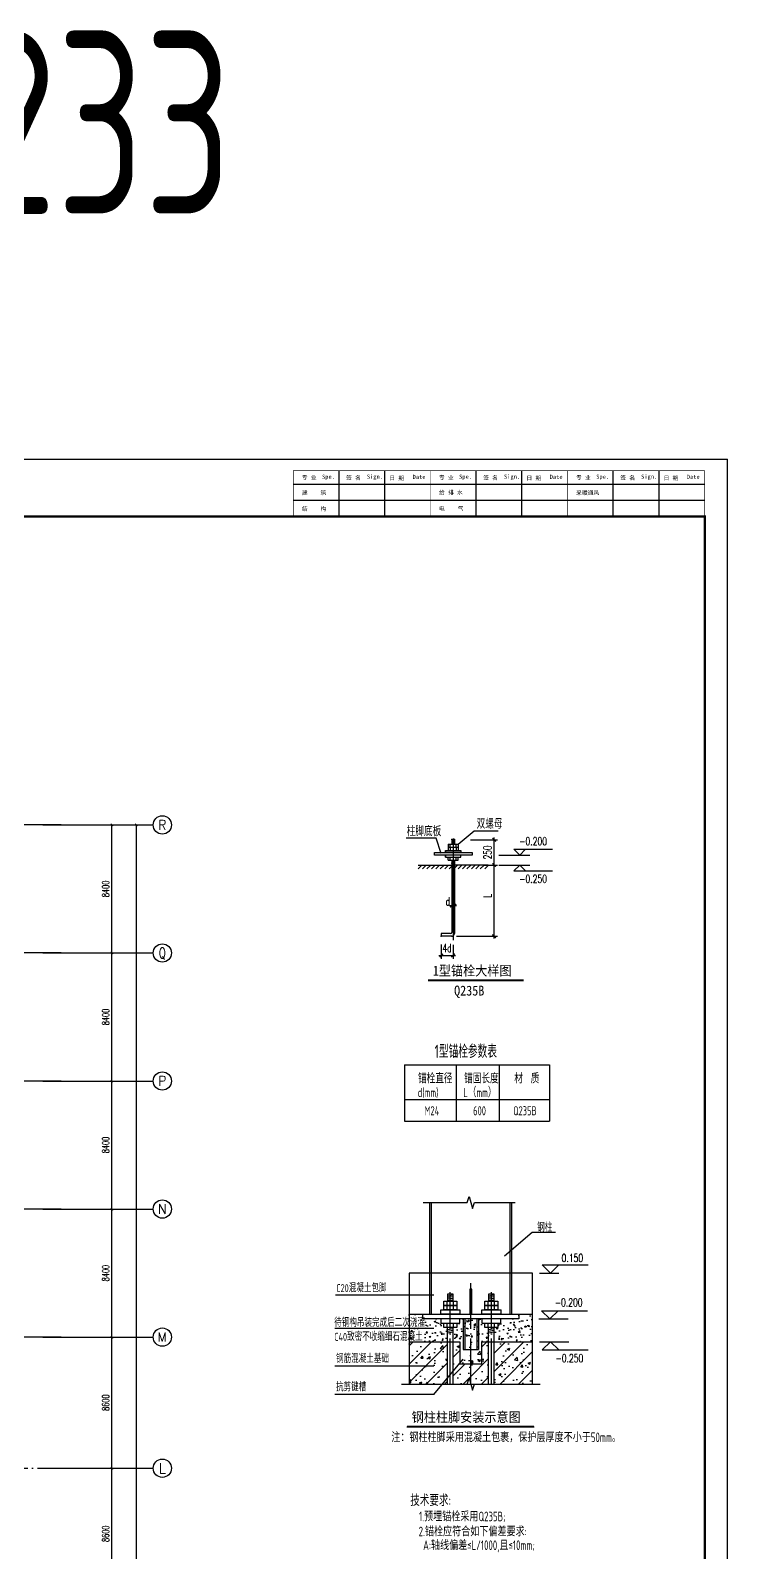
# Model space of a CAD drawing. Extents: x 899043 to 2598688, y -137197 to 211789.
# Drawn here: x 1316463 to 1362227, y 110619 to 210465 of the extents above; entities that cross this region are included whole.
import ezdxf
from ezdxf.enums import TextEntityAlignment as Align

# ---------------------------------------------------------------- set-up
doc = ezdxf.new("R2010")
doc.units = 0
doc.header["$LTSCALE"] = 1500
doc.header["$MEASUREMENT"] = 0
for name, pattern in [('ACAD_ISO02W100', [15, 12, -3]), ('ACAD_ISO04W100', [30.5, 24, -3, 0.5, -3]), ('DOTE', [2.42, 2, -0.2, 0.02, -0.2])]:
    doc.linetypes.add(name, pattern=pattern)
for name, color, linetype in [('00-tk', 151, 'Continuous'), ('AXIS', 3, 'Continuous'), ('AXIS_TEXT', 7, 'Continuous'), ('BOUT', 7, 'Continuous'), ('DIM', 3, 'Continuous'), ('DOTE', 1, 'Continuous'), ('SYMB', 7, 'Continuous'), ('TDB_中实线', 7, 'Continuous'), ('TDB_中心线', 1, 'ACAD_ISO04W100'), ('TDB_文字', 7, 'Continuous'), ('TDB_细实线', 3, 'Continuous'), ('TDB_虚线', 2, 'ACAD_ISO02W100'), ('图框', 4, 'Continuous'), ('文字', 7, 'Continuous'), ('轴线__轴线号和轴圈', 1, 'Continuous')]:
    doc.layers.add(name, color=color, linetype=linetype)
doc.layers.add('钢板标注', color=9, linetype='Continuous', lineweight=18)
doc.styles.add('-黑体', font='simhei.ttf', dxfattribs={"width": 0.8})
doc.styles.add('_TCH_AXIS', font='COMPLEX', dxfattribs={"bigfont": 'GBCBIG'})
doc.styles.add('_TCH_DIM_T3', font='SIMPLEX', dxfattribs={"width": 0.705882, "bigfont": 'GBCBIG'})
doc.styles.add('COMPLEX', font='COMPLEX')
doc.styles.add('DS6HT', font='simhei.ttf', dxfattribs={"width": 0.8})
doc.styles.add('ECADI', font='hzs.shx', dxfattribs={"width": 0.7, "bigfont": 'hztxt.shx'})
doc.styles.add('HZDX', font='simplex.shx', dxfattribs={"width": 0.7, "bigfont": 'hzdx.shx'})
doc.styles.add('TDB-HZDX', font='simplex.shx', dxfattribs={"width": 0.65, "bigfont": 'hzdx.shx'})
doc.styles.add('TDB_尺寸文字', font='simplex.shx', dxfattribs={"width": 0.7, "bigfont": 'hzdx.shx'})
doc.styles.add('TSSD_Dimension', font='Tssdeng.shx', dxfattribs={"width": 0.7, "bigfont": 'hztxt.shx'})
doc.styles.add('TSSD_Norm', font='Tssdeng.shx', dxfattribs={"bigfont": 'hztxt.shx'})
doc.dimstyles.new('_TCH_ARCH&&150', dxfattribs={"dimtxt": 446.25, "dimasz": 150, "dimexe": 375, "dimexo": 450, "dimgap": 189.375, "dimtad": 1, "dimdec": 0, "dimzin": 0, "dimdsep": 46, "dimtxsty": '_TCH_DIM_T3', "dimblk": 'ARCHTICK', "dimcen": 0.09, "dimclrt": 7, "dimazin": 2, "dimtfac": 1, "dimtdec": 0, "dimtix": 1, "dimtmove": 2, "dimatfit": 3, "dimfxl": 0, "dimtolj": 1, "dimtzin": 0, "dimarcsym": 0})

# ---------------------------------------------------------------- blocks, each defined once
blk = doc.blocks.new('会签')
at = {"layer": '00-tk'}
for p, q in [((-1400, 24000), (-1400, 6000)), ((-700, 24000), (-700, 6000)), ((0, 22000), (-2000, 22000)), ((0, 20000), (-2000, 20000)), ((0, 16000), (-2000, 16000)), ((0, 14000), (-2000, 14000)), ((0, 10000), (-2000, 10000)), ((0, 8000), (-2000, 8000))]:
    blk.add_line(p, q, dxfattribs=at)
at = {"layer": '00-tk', "const_width": 24.7}
for points in [[(0, 6000), (-2000, 6000), (-2000, 24000)], [(0, 24000), (-2000, 24000)], [(0, 18000), (-2000, 18000)], [(0, 12000), (-2000, 12000)]]:
    blk.add_lwpolyline(points, dxfattribs=at)
at = {"layer": '00-tk', "style": 'DS6HT'}
for s, p in [('Date', (-1642, 23216)), ('日 期', (-1589, 22196)), ('Sign.', (-1651, 21215)), ('签 名', (-1603, 20306)), ('Spe.', (-1648, 19251)), ('采暖通风', (-948, 18370)), ('专 业', (-1608, 18369)), ('Date', (-1642, 17216)), ('日 期', (-1589, 16196)), ('Sign.', (-1651, 15215)), ('签 名', (-1603, 14306)), ('Spe.', (-1648, 13251)), ('给 排 水', (-956, 12372)), ('电    气', (-251, 12372)), ('专 业', (-1608, 12369)), ('Date', (-1642, 11216)), ('日 期', (-1589, 10196)), ('Sign.', (-1651, 9215)), ('签 名', (-1603, 8306)), ('Spe.', (-1648, 7251)), ('建    筑', (-948, 6372)), ('结    构', (-248, 6374)), ('专 业', (-1608, 6369))]:
    blk.add_text(s, height=180, rotation=90, dxfattribs=at).set_placement(p)
blk = doc.blocks.new('A$C16496DF1')
at = {"layer": '00-tk'}
for p, q in [((0, 0), (0, 126150)), ((3750, 1500), (3750, 124650))]:
    blk.add_line(p, q, dxfattribs=at)
at = {"layer": '00-tk', "linetype": 'Continuous'}
blk.add_line((178350, 126150), (0, 126150), dxfattribs=at)
at = {"layer": '00-tk', "const_width": 150}
blk.add_lwpolyline([(3750, 124650), (176850, 124650), (176850, 1500), (3750, 1500)], close=True, dxfattribs=at)
at = {"layer": '00-tk', "xscale": 1.5, "yscale": 1.5, "zscale": 1.5}
blk.add_blockref('会签', (3750, 88650), dxfattribs=at)
blk = doc.blocks.new('_ArchTick')
at = {"color": 0, "linetype": 'ByBlock', "const_width": 0.4}
blk.add_lwpolyline([(-0.5, -0.5), (0.5, 0.5)], dxfattribs=at)
blk = doc.blocks.new('*D217')
at = {"layer": 'AXIS', "color": 0, "lineweight": -2}
for p, q in [((1198940, -86077), (1203865, -86077)), ((1203490, -94677), (1203490, -86077)), ((1198940, -94677), (1203865, -94677))]:
    blk.add_line(p, q, dxfattribs=at)
at = {"layer": 'Defpoints', "color": 0}
for p in [(1198490, -86077), (1203490, -86077), (1198490, -94677)]:
    blk.add_point(p, dxfattribs=at)
at = {"layer": 'AXIS', "color": 0, "lineweight": -2, "xscale": 150, "yscale": 150, "zscale": 150}
for p, rotation in [((1203490, -86077), 90), ((1203490, -94677), 270)]:
    blk.add_blockref('_ArchTick', p, dxfattribs=dict(at, rotation=rotation))
at = {"layer": 'AXIS', "color": 7, "insert": (1203078, -90377), "char_height": 446.2, "attachment_point": 5, "rotation": 90, "style": '_TCH_DIM_T3'}
blk.add_mtext('\\A1;8600', dxfattribs=at)
blk = doc.blocks.new('*D218')
at = {"layer": 'AXIS', "color": 0, "lineweight": -2}
for p, q in [((1198940, -77477), (1203865, -77477)), ((1203490, -86077), (1203490, -77477)), ((1198940, -86077), (1203865, -86077))]:
    blk.add_line(p, q, dxfattribs=at)
at = {"layer": 'Defpoints', "color": 0}
for p in [(1198490, -77477), (1203490, -77477), (1198490, -86077)]:
    blk.add_point(p, dxfattribs=at)
at = {"layer": 'AXIS', "color": 0, "lineweight": -2, "xscale": 150, "yscale": 150, "zscale": 150}
for p, rotation in [((1203490, -77477), 90), ((1203490, -86077), 270)]:
    blk.add_blockref('_ArchTick', p, dxfattribs=dict(at, rotation=rotation))
at = {"layer": 'AXIS', "color": 7, "insert": (1203078, -81777), "char_height": 446.2, "attachment_point": 5, "rotation": 90, "style": '_TCH_DIM_T3'}
blk.add_mtext('\\A1;8600', dxfattribs=at)
blk = doc.blocks.new('*D219')
at = {"layer": 'AXIS', "color": 0, "lineweight": -2}
for p, q in [((1198940, -69077), (1203865, -69077)), ((1203490, -77477), (1203490, -69077)), ((1198940, -77477), (1203865, -77477))]:
    blk.add_line(p, q, dxfattribs=at)
at = {"layer": 'Defpoints', "color": 0}
for p in [(1198490, -69077), (1203490, -69077), (1198490, -77477)]:
    blk.add_point(p, dxfattribs=at)
at = {"layer": 'AXIS', "color": 0, "lineweight": -2, "xscale": 150, "yscale": 150, "zscale": 150}
for p, rotation in [((1203490, -69077), 90), ((1203490, -77477), 270)]:
    blk.add_blockref('_ArchTick', p, dxfattribs=dict(at, rotation=rotation))
at = {"layer": 'AXIS', "color": 7, "insert": (1203078, -73277), "char_height": 446.2, "attachment_point": 5, "rotation": 90, "style": '_TCH_DIM_T3'}
blk.add_mtext('\\A1;8400', dxfattribs=at)
blk = doc.blocks.new('*D220')
at = {"layer": 'AXIS', "color": 0, "lineweight": -2}
for p, q in [((1198940, -60677), (1203865, -60677)), ((1203490, -69077), (1203490, -60677)), ((1198940, -69077), (1203865, -69077))]:
    blk.add_line(p, q, dxfattribs=at)
at = {"layer": 'Defpoints', "color": 0}
for p in [(1198490, -60677), (1203490, -60677), (1198490, -69077)]:
    blk.add_point(p, dxfattribs=at)
at = {"layer": 'AXIS', "color": 0, "lineweight": -2, "xscale": 150, "yscale": 150, "zscale": 150}
for p, rotation in [((1203490, -60677), 90), ((1203490, -69077), 270)]:
    blk.add_blockref('_ArchTick', p, dxfattribs=dict(at, rotation=rotation))
at = {"layer": 'AXIS', "color": 7, "insert": (1203078, -64877), "char_height": 446.2, "attachment_point": 5, "rotation": 90, "style": '_TCH_DIM_T3'}
blk.add_mtext('\\A1;8400', dxfattribs=at)
blk = doc.blocks.new('*D221')
at = {"layer": 'AXIS', "color": 0, "lineweight": -2}
for p, q in [((1198940, -52277), (1203865, -52277)), ((1203490, -60677), (1203490, -52277)), ((1198940, -60677), (1203865, -60677))]:
    blk.add_line(p, q, dxfattribs=at)
at = {"layer": 'Defpoints', "color": 0}
for p in [(1198490, -52277), (1203490, -52277), (1198490, -60677)]:
    blk.add_point(p, dxfattribs=at)
at = {"layer": 'AXIS', "color": 0, "lineweight": -2, "xscale": 150, "yscale": 150, "zscale": 150}
for p, rotation in [((1203490, -52277), 90), ((1203490, -60677), 270)]:
    blk.add_blockref('_ArchTick', p, dxfattribs=dict(at, rotation=rotation))
at = {"layer": 'AXIS', "color": 7, "insert": (1203078, -56477), "char_height": 446.2, "attachment_point": 5, "rotation": 90, "style": '_TCH_DIM_T3'}
blk.add_mtext('\\A1;8400', dxfattribs=at)
blk = doc.blocks.new('*D222')
at = {"layer": 'AXIS', "color": 0, "lineweight": -2}
for p, q in [((1198940, -43877), (1203865, -43877)), ((1203490, -52277), (1203490, -43877)), ((1198940, -52277), (1203865, -52277))]:
    blk.add_line(p, q, dxfattribs=at)
at = {"layer": 'Defpoints', "color": 0}
for p in [(1198490, -43877), (1203490, -43877), (1198490, -52277)]:
    blk.add_point(p, dxfattribs=at)
at = {"layer": 'AXIS', "color": 0, "lineweight": -2, "xscale": 150, "yscale": 150, "zscale": 150}
for p, rotation in [((1203490, -43877), 90), ((1203490, -52277), 270)]:
    blk.add_blockref('_ArchTick', p, dxfattribs=dict(at, rotation=rotation))
at = {"layer": 'AXIS', "color": 7, "insert": (1203078, -48077), "char_height": 446.2, "attachment_point": 5, "rotation": 90, "style": '_TCH_DIM_T3'}
blk.add_mtext('\\A1;8400', dxfattribs=at)
blk = doc.blocks.new('*D223')
at = {"layer": 'AXIS', "color": 0, "lineweight": -2}
for p, q in [((1198940, -43877), (1205465, -43877)), ((1205090, -163277), (1205090, -43877)), ((1198940, -163277), (1205465, -163277))]:
    blk.add_line(p, q, dxfattribs=at)
at = {"layer": 'Defpoints', "color": 0}
for p in [(1198490, -43877), (1205090, -43877), (1198490, -163277)]:
    blk.add_point(p, dxfattribs=at)
at = {"layer": 'AXIS', "color": 0, "lineweight": -2, "xscale": 150, "yscale": 150, "zscale": 150}
for p, rotation in [((1205090, -43877), 90), ((1205090, -163277), 270)]:
    blk.add_blockref('_ArchTick', p, dxfattribs=dict(at, rotation=rotation))
at = {"layer": 'AXIS', "color": 7, "insert": (1204678, -103577), "char_height": 446.2, "attachment_point": 5, "rotation": 90, "style": '_TCH_DIM_T3'}
blk.add_mtext('\\A1;119400', dxfattribs=at)
blk = doc.blocks.new('_AXISO')
blk.add_circle((0, 0), 0.5)
at = {"layer": 'AXIS_TEXT', "style": 'COMPLEX', "width": 1.041667}
blk.add_attdef('A', text='', height=0.56, dxfattribs=at).set_placement((-0.25, -0.28), (0.25, -0.28), align=Align.FIT)
blk = doc.blocks.new('A$C5AF141BB')
at = {"layer": 'AXIS', "color": 253, "linetype": 'DOTE'}
for p, q in [((36323.2, 119400), (-26262.1, 119400)), ((36323.2, 111000), (-26941.1, 111000)), ((36323.2, 102600), (-26262.1, 102600)), ((36323.2, 94200), (-26941.1, 94200)), ((36323.2, 85800), (-26941.1, 85800)), ((-26941.1, 77200), (36323.2, 77200))]:
    blk.add_line(p, q, dxfattribs=at)
at = {"layer": 'AXIS'}
for p, q in [((36364.3, 119400), (42364.3, 119400)), ((36364.3, 111000), (42364.3, 111000)), ((36364.3, 102600), (42364.3, 102600)), ((36364.3, 94200), (42364.3, 94200)), ((36364.3, 85800), (42364.3, 85800)), ((36364.3, 77200), (42364.3, 77200))]:
    blk.add_line(p, q, dxfattribs=at)
ref = blk.add_blockref('_AXISO', (42964.3, 119400), dxfattribs=dict(at, xscale=1200, yscale=1200, zscale=1200))
ref.add_attrib('A', 'R', dxfattribs={"layer": 'AXIS_TEXT', "height": 637.8, "style": '_TCH_AXIS'}).set_placement((42691, 119081.1), (43237.6, 119081.1), align=Align.FIT)
ref = blk.add_blockref('_AXISO', (42964.3, 111000), dxfattribs=dict(at, xscale=1200, yscale=1200, zscale=1200))
ref.add_attrib('A', 'Q', dxfattribs={"layer": 'AXIS_TEXT', "height": 715.4, "style": '_TCH_AXIS', "width": 0.807692}).set_placement((42744.2, 110642.3), (43184.4, 110642.3), align=Align.FIT)
ref = blk.add_blockref('_AXISO', (42964.3, 102600), dxfattribs=dict(at, xscale=1200, yscale=1200, zscale=1200))
ref.add_attrib('A', 'P', dxfattribs={"layer": 'AXIS_TEXT', "height": 652.9, "style": '_TCH_AXIS'}).set_placement((42700, 102273.6), (43228.6, 102273.6), align=Align.FIT)
ref = blk.add_blockref('_AXISO', (42964.3, 94200), dxfattribs=dict(at, xscale=1200, yscale=1200, zscale=1200))
ref.add_attrib('A', 'N', dxfattribs={"layer": 'AXIS_TEXT', "height": 622.9, "style": '_TCH_AXIS'}).set_placement((42682.5, 93888.6), (43246.1, 93888.6), align=Align.FIT)
ref = blk.add_blockref('_AXISO', (42964.3, 85800), dxfattribs=dict(at, xscale=1200, yscale=1200, zscale=1200))
ref.add_attrib('A', 'M', dxfattribs={"layer": 'AXIS_TEXT', "height": 594, "style": '_TCH_AXIS'}).set_placement((42667.3, 85503), (43261.3, 85503), align=Align.FIT)
ref = blk.add_blockref('_AXISO', (42964.3, 77200), dxfattribs=dict(at, xscale=1200, yscale=1200, zscale=1200))
ref.add_attrib('A', 'L', dxfattribs={"layer": 'AXIS_TEXT', "height": 683.5, "style": '_TCH_AXIS'}).set_placement((42720.2, 76858.2), (43208.4, 76858.2), align=Align.FIT)
for p1, p2, distance, picture, middle in [((34661.1, 111000), (34661.1, 119400), -5000, '*D222', (39248.6, 115200)), ((34661.1, 0), (34661.1, 119400), -6600, '*D223', (40848.6, 59700)), ((34661.1, 102600), (34661.1, 111000), -5000, '*D221', (39248.6, 106800)), ((34661.1, 94200), (34661.1, 102600), -5000, '*D220', (39248.6, 98400)), ((34661.1, 85800), (34661.1, 94200), -5000, '*D219', (39248.6, 90000)), ((34661.1, 77200), (34661.1, 85800), -5000, '*D218', (39248.6, 81500)), ((34661.1, 68600), (34661.1, 77200), -5000, '*D217', (39248.6, 72900))]:
    dim = blk.add_aligned_dim(p1=p1, p2=p2, distance=distance, dimstyle='_TCH_ARCH&&150', dxfattribs=at)
    dim.commit()
    dim.dimension.update_dxf_attribs({"geometry": picture, "text_midpoint": middle, "insert": (-1163829.4, 163277.5)})

msp = doc.modelspace()

# ---------------------------------------------------------------- hatches: boundary and pattern name
h = msp.add_hatch()
h.set_pattern_fill('AR-CONC', color=256, scale=270, style=0)
h.set_pattern_definition([(50, (1326923, 161920), (49190, -4304), [5143, -56578]), (355, (1326923, 161920), (-9516, 51585), [4115, -45263]), (100.45, (1331020, 161560), (39674, 47280), [4371, -48084]), (46.18, (1326920, 175636), (73190, -11350), [7715, -84868]), (96.64, (1333020, 174690), (64100, 66805), [6557, -72126]), (351.18, (1326920, 175636), (64100, 66805), [6172, -67894]), (21, (1333780, 172207), (40936, -27612), [5143, -56578]), (326, (1333780, 172207), (16687, 49730), [4115, -45263]), (71.45, (1337190, 169906), (57622, 22120), [4371, -48084]), (37.5, (1326923, 161920), (834, 22830), [0, -44714, 0, -45948.6, 0, -45434.2]), (7.5, (1326923, 161920), (18041, 27049), [0, -26197.6, 0, -43685.5, 0, -17316.4]), (327.5, (1311630, 161920), (36609.5, -1547), [0, -17145, 0, -53492.4, 0, -70980.3]), (317.5, (1304770, 161920), (39995, 6865), [0, -22288.5, 0, -35524.4, 0, -50406])])
h.paths.add_polyline_path([(1343842.5, 124448), (1341322.5, 124448), (1341322.5, 121669.6), (1343842.5, 121669.6)])
h.paths.add_polyline_path([(1345372.5, 124448), (1344202.5, 124448), (1344202.5, 121669.6), (1345138.5, 121669.6), (1345266.4, 122063.3), (1345372.5, 121669.6)])
h.paths.add_polyline_path([(1346542.5, 124448), (1345372.5, 124448), (1345372.5, 121669.6), (1346542.5, 121669.6)])
h.paths.add_polyline_path([(1349422.5, 124448), (1346902.5, 124448), (1346902.5, 121669.6), (1349422.5, 121669.6)])
at = {"layer": 'TDB_细实线', "linetype": 'Continuous'}
h = msp.add_hatch(dxfattribs=at)
h.set_pattern_fill('AR-CONC', color=3, scale=5.4, style=0)
h.set_pattern_definition([(50, (1326922.94, 161919.6), (983.797, -86.071), [102.87, -1131.57]), (355, (1326922.9, 161919.6), (-190.311, 1031.706), [82.296, -905.256]), (100.451, (1327004.9, 161912.4), (793.49, 945.63), [87.426, -961.686]), (46.1842, (1326923, 162193.9), (1463.827, -227.03), [154.305, -1697.355]), (96.6356, (1327045, 162175), (1281.983, 1336.1), [131.14, -1442.53]), (351.184, (1326923, 162194), (1281.985, 1336.096), [123.444, -1357.884]), (21, (1327060.1, 162125.35), (818.72, -552.234), [102.87, -1131.57]), (326, (1327060.1, 162125.4), (333.73, 994.615), [82.296, -905.256]), (71.4514, (1327128.3, 162079.3), (1152.45, 442.383), [87.426, -961.686]), (37.5, (1326922.94, 161919.6), (16.6785, 456.5972), [0, -894.283, 0, -918.972, 0, -908.685]), (7.5, (1326922.94, 161919.6), (360.826, 540.975), [0, -523.951, 0, -873.709, 0, -346.329]), (327.5, (1326617.08, 161919.6), (732.1892, -30.9352), [0, -342.9, 0, -1069.848, 0, -1419.606]), (317.5, (1326479.9, 161919.6), (799.898, 137.303), [0, -445.77, 0, -710.489, 0, -1008.126])])
h.paths.add_polyline_path([(1343842.5, 125383.8), (1343596.4, 125383.8), (1343596.4, 125672), (1343394.4, 125672), (1343394.7, 125960), (1342218.4, 125960), (1342218.4, 126251.4), (1341322.5, 126251.4), (1341322.5, 124448), (1343842.5, 124448)])
h.paths.add_polyline_path([(1345372.5, 125960), (1344652.8, 125960), (1344652.5, 125672), (1344448, 125672), (1344448, 125383.8), (1344202.5, 125383.8), (1344202.5, 124448), (1345372.5, 124448)])
h.paths.add_polyline_path([(1346542.5, 125383.8), (1346296.4, 125383.8), (1346296.4, 125672), (1346094.4, 125672), (1346094.7, 125960), (1345372.5, 125960), (1345372.5, 124448), (1346542.5, 124448)])
h.paths.add_polyline_path([(1349422.5, 126251.4), (1348522.5, 126251.4), (1348522.5, 125960), (1347352.8, 125960), (1347352.5, 125672), (1347148, 125672), (1347148, 125383.8), (1346902.5, 125383.8), (1346902.5, 124448), (1349422.5, 124448)])
h = msp.add_hatch(dxfattribs=at)
h.set_pattern_fill('AR-CONC', color=3, scale=9, style=0)
h.set_pattern_definition([(50, (1326923, 161919.6), (1639.662, -143.45), [171.45, -1885.95]), (355, (1326923, 161919.6), (-317.185, 1719.51), [137.16, -1508.76]), (100.451, (1327059.6, 161907.7), (1322.48, 1576.05), [145.71, -1602.81]), (46.184, (1326923, 162376.8), (2439.71, -378.38), [257.17, -2828.92]), (96.6356, (1327126.3, 162345.3), (2136.64, 2226.83), [218.56, -2404.21]), (351.184, (1326923, 162376.8), (2136.64, 2226.83), [205.74, -2263.14]), (21, (1327151.5, 162262.5), (1364.534, -920.39), [171.45, -1885.95]), (326, (1327151.5, 162262.5), (556.22, 1657.69), [137.16, -1508.76]), (71.4514, (1327265.3, 162185.8), (1920.75, 737.306), [145.71, -1602.81]), (37.5, (1326922.94, 161919.6), (27.7974, 760.995), [0, -1490.472, 0, -1531.62, 0, -1514.475]), (7.5, (1326922.94, 161919.6), (601.377, 901.625), [0, -873.252, 0, -1456.182, 0, -577.215]), (327.5, (1326413.17, 161919.6), (1220.315, -51.559), [0, -571.5, 0, -1783.08, 0, -2366.01]), (317.5, (1326184.6, 161919.6), (1333.163, 228.838), [0, -742.95, 0, -1184.148, 0, -1680.21])])
h.paths.add_polyline_path([(1343842.5, 124448), (1341322.5, 124448), (1341322.5, 121669.6), (1343842.5, 121669.6)])
h.paths.add_polyline_path([(1345372.5, 124448), (1344202.5, 124448), (1344202.5, 121669.6), (1345138.5, 121669.6), (1345266.4, 122063.3), (1345372.5, 121669.6)])
h.paths.add_polyline_path([(1346542.5, 124448), (1345372.5, 124448), (1345372.5, 121669.6), (1346542.5, 121669.6)])
h.paths.add_polyline_path([(1349422.5, 124448), (1346902.5, 124448), (1346902.5, 121669.6), (1349422.5, 121669.6)])

# ---------------------------------------------------------------- linework, layer by layer
for p, q in [((1343875.9, 157094.1), (1344542.6, 157094.1)), ((1343875.9, 157094.1), (1343875.9, 156885.8)), ((1343875.9, 156885.8), (1344542.6, 156885.8)), ((1343875.9, 156885.8), (1343875.9, 156677.4)), ((1344011.7, 156885.8), (1344011.7, 157094.1)), ((1344011.7, 156885.8), (1344011.7, 156677.4)), ((1344125.9, 157385.8), (1344292.6, 157385.8)), ((1344125.9, 157385.8), (1344125.9, 157094.1)), ((1344125.9, 157325.7), (1344292.6, 157350.9)), ((1344125.9, 157272), (1344292.6, 157297.3)), ((1344125.9, 157208.9), (1344292.6, 157234.2)), ((1344125.9, 157142.6), (1344292.6, 157167.9)), ((1344292.6, 157385.8), (1344292.6, 157094.1)), ((1344406.8, 156885.8), (1344406.8, 157094.1)), ((1344406.8, 156885.8), (1344406.8, 156677.4)), ((1344542.6, 157094.1), (1344542.6, 156885.8)), ((1344542.6, 156885.8), (1344542.6, 156677.4)), ((1343709.2, 156677.4), (1344709.2, 156677.4)), ((1343709.2, 156677.4), (1343709.2, 156594.1)), ((1343709.2, 156239.9), (1343709.2, 156323.2)), ((1343709.2, 156239.9), (1344709.2, 156239.9)), ((1343875.9, 156031.6), (1343875.9, 156239.9)), ((1343875.9, 156031.6), (1344542.6, 156031.6)), ((1344011.7, 156031.6), (1344011.7, 156239.9)), ((1344125.9, 156031.6), (1344125.9, 151299.8)), ((1344125.9, 155957.1), (1344292.6, 155982.4)), ((1344125.9, 155897.2), (1344292.6, 155922.4)), ((1344125.9, 155837.2), (1344292.6, 155862.5)), ((1344292.6, 156031.6), (1344292.6, 151216.5)), ((1344406.8, 156031.6), (1344406.8, 156239.9)), ((1344542.6, 156031.6), (1344542.6, 156239.9)), ((1347214, 156373.6), (1347913.5, 156373.6)), ((1347214, 156373.6), (1347913.5, 156373.6)), ((1347913.5, 156373.6), (1349249.5, 156373.6)), ((1348198.5, 156756.7), (1350743.1, 156756.7)), ((1348581.5, 156373.6), (1348198.5, 156756.7)), ((1348581.5, 156373.6), (1348964.5, 156756.7)), ((1341906.3, 155470.8), (1342154.1, 155718.4)), ((1341907.2, 155718.4), (1344125.9, 155718.4)), ((1342198, 155470.8), (1342445.8, 155718.4)), ((1342489.7, 155470.8), (1342737.4, 155718.4)), ((1342781.3, 155470.8), (1343029.1, 155718.4)), ((1343073, 155470.8), (1343320.8, 155718.4)), ((1343364.7, 155470.8), (1343612.4, 155718.4)), ((1343656.3, 155470.8), (1343904.1, 155718.4)), ((1343948, 155470.8), (1344125.9, 155648.6)), ((1346511.2, 155718.4), (1344292.6, 155718.4)), ((1344292.6, 155523.6), (1344487.4, 155718.4)), ((1344531.3, 155470.8), (1344779.1, 155718.4)), ((1344823, 155470.8), (1345070.8, 155718.4)), ((1345114.7, 155470.8), (1345362.4, 155718.4)), ((1345406.3, 155470.8), (1345654.1, 155718.4)), ((1345698, 155470.8), (1345945.8, 155718.4)), ((1345989.7, 155470.8), (1346237.4, 155718.4)), ((1346281.3, 155470.8), (1346529.1, 155718.4)), ((1347214, 155718.4), (1347913.5, 155718.4)), ((1347214, 155718.4), (1347913.5, 155718.4)), ((1347913.5, 155718.4), (1349249.5, 155718.4)), ((1348581.5, 155718.4), (1348198.5, 155335.4)), ((1348198.5, 155335.4), (1350743.1, 155335.4)), ((1348581.5, 155718.4), (1348964.5, 155335.4)), ((1343433.1, 151216.5), (1343433.1, 151049.8)), ((1344042.6, 151216.5), (1343433.1, 151216.5)), ((1344125.9, 151049.8), (1343433.1, 151049.8))]:
    msp.add_line(p, q)
for points in [[(1342984.3, 156541.4), (1345459.9, 156541.4), (1345459.9, 156373.6), (1342984.3, 156373.6)], [(1343709.2, 156677.4), (1344708.2, 156677.4), (1344708.2, 156541.4), (1343709.2, 156541.4)], [(1343709.2, 156239.9), (1344708.2, 156239.9), (1344708.2, 156373.6), (1343709.2, 156373.6)], [(1345309.5, 126251.4), (1345435.5, 126251.4), (1345435.5, 127901), (1345309.5, 127901)], [(1343596.4, 127112.5), (1344448, 127112.5), (1344448, 126824.3), (1343596.4, 126824.3)], [(1343596.4, 126824.3), (1344448, 126824.3), (1344448, 126536), (1343596.4, 126536)], [(1343842.5, 127112.5), (1344202.5, 127112.5), (1344202.5, 127565.2), (1343842.5, 127565.2)], [(1346296.4, 127112.5), (1347148, 127112.5), (1347148, 126824.3), (1346296.4, 126824.3)], [(1346296.4, 126824.3), (1347148, 126824.3), (1347148, 126536), (1346296.4, 126536)], [(1346542.5, 127112.5), (1346902.5, 127112.5), (1346902.5, 127565.2), (1346542.5, 127565.2)], [(1343596.4, 125672), (1344448, 125672), (1344448, 125383.8), (1343596.4, 125383.8)], [(1346296.4, 125672), (1347148, 125672), (1347148, 125383.8), (1346296.4, 125383.8)]]:
    msp.add_lwpolyline(points, close=True)
for centre, radius in [((1344042.6, 151299.8), 83.3), ((1344125.9, 151216.5), 166.7)]:
    msp.add_arc(centre, radius, 270, 0)
for p in [(1344125.9, 157385.8), (1344209.2, 157385.8), (1344292.6, 157385.8), (1344125.9, 155837.2), (1343433.1, 151049.8), (1344125.9, 151049.8)]:
    msp.add_point(p)
at = {"layer": 'BOUT'}
for p, q in [((1345138.5, 133582), (1345266.4, 133975.7)), ((1345266.4, 133975.7), (1345478.5, 133188.2)), ((1342241.2, 133582), (1345138.5, 133582)), ((1345478.5, 133188.2), (1345606.5, 133582)), ((1345606.5, 133582), (1348291, 133582)), ((1345138.5, 121669.6), (1345266.4, 122063.3)), ((1345266.4, 122063.3), (1345478.5, 121275.8)), ((1340818.5, 121669.6), (1345138.5, 121669.6)), ((1345478.5, 121275.8), (1345606.5, 121669.6)), ((1345606.5, 121669.6), (1349926.5, 121669.6))]:
    msp.add_line(p, q, dxfattribs=at)
at = {"layer": 'DOTE', "color": 251, "linetype": 'DOTE'}
for p, q in [((1345372.5, 121669.6), (1345372.5, 128422.7)), ((1344022.5, 121669.6), (1344022.5, 127709.3)), ((1346722.5, 121669.6), (1346722.5, 127696.9))]:
    msp.add_line(p, q, dxfattribs=at)
at = {"layer": 'SYMB', "color": 7}
for p, q in [((1348837.9, 148124.1), (1342566.4, 148124.1)), ((1349523.1, 118837.8, 0), (1341180.3, 118837.8, 0))]:
    msp.add_line(p, q, dxfattribs=at)
at = {"layer": 'SYMB', "color": 7, "const_width": 45.8}
for points in [[(1348837.9, 148214.1), (1342566.4, 148214.1)], [(1349523.1, 118927.8), (1341180.3, 118927.8)]]:
    msp.add_lwpolyline(points, dxfattribs=at)
at = {"layer": 'TDB_中实线'}
for p, q in [((1342672.5, 126248), (1342672.5, 133582)), ((1342798.5, 126248), (1342798.5, 133582)), ((1347946.5, 126251.4), (1347946.5, 133585.4)), ((1348072.5, 126251.4), (1348072.5, 133585.4)), ((1343809.4, 126824.3), (1343809.4, 127112.5)), ((1343809.4, 126536), (1343809.4, 126824.3)), ((1343842.5, 127470.1), (1344202.5, 127524.6)), ((1343842.5, 127370.4), (1344202.5, 127424.9)), ((1343842.5, 127261.8), (1344202.5, 127316.4)), ((1343842.5, 127150.7), (1344202.5, 127205.2)), ((1344236.6, 126824.3), (1344236.6, 127112.5)), ((1344236.6, 126536), (1344236.6, 126824.3)), ((1346509.4, 126824.3), (1346509.4, 127112.5)), ((1346509.4, 126536), (1346509.4, 126824.3)), ((1346542.5, 127470.1), (1346902.5, 127524.6)), ((1346542.5, 127370.4), (1346902.5, 127424.9)), ((1346542.5, 127261.8), (1346902.5, 127316.4)), ((1346542.5, 127150.7), (1346902.5, 127205.2)), ((1346936.6, 126824.3), (1346936.6, 127112.5)), ((1346936.6, 126536), (1346936.6, 126824.3)), ((1343394.7, 126536), (1344654, 126536)), ((1346094.7, 126536), (1347354, 126536)), ((1343394.4, 125672), (1344653.7, 125672)), ((1343809.4, 125383.8), (1343809.4, 125672)), ((1343842.5, 121669.6), (1343842.5, 125383.8)), ((1343842.5, 125261.4), (1344202.5, 125316)), ((1343842.5, 125145.4), (1344202.5, 125199.9)), ((1343842.5, 125039.2), (1344202.5, 125093.7)), ((1344202.5, 121669.6), (1344202.5, 125383.8)), ((1344236.6, 125383.8), (1344236.6, 125672)), ((1346094.4, 125672), (1347353.7, 125672)), ((1346509.4, 125383.8), (1346509.4, 125672)), ((1346542.5, 121669.6), (1346542.5, 125383.8)), ((1346542.5, 125261.4), (1346902.5, 125316)), ((1346542.5, 125145.4), (1346902.5, 125199.9)), ((1346542.5, 125039.2), (1346902.5, 125093.7)), ((1346902.5, 121669.6), (1346902.5, 125383.8)), ((1346936.6, 125383.8), (1346936.6, 125672))]:
    msp.add_line(p, q, dxfattribs=at)
for points in [[(1342218.4, 126251.4), (1348522.5, 126251.4), (1348522.5, 125960), (1342218.4, 125960)], [(1343394.4, 126536), (1344652.5, 126536), (1344652.8, 126251.4), (1343394.7, 126251.4)], [(1343394.4, 125672), (1344652.5, 125672), (1344652.8, 125960), (1343394.7, 125960)], [(1346094.4, 126536), (1347352.5, 126536), (1347352.8, 126251.4), (1346094.7, 126251.4)], [(1346094.4, 125672), (1347352.5, 125672), (1347352.8, 125960), (1346094.7, 125960)]]:
    msp.add_lwpolyline(points, close=True, dxfattribs=at)
at = {"layer": 'TDB_中心线', "ltscale": 20}
msp.add_line((1344209.2, 157460.4), (1344209.2, 150786.3), dxfattribs=at)
at = {"layer": 'TDB_文字', "color": 3, "linetype": 'Continuous'}
for p, q in [((1341322.5, 126251.4), (1349422.5, 126251.4)), ((1341322.5, 124448), (1344652.5, 124448)), ((1344652.5, 124448), (1344652.5, 123008)), ((1346092.5, 124448), (1349422.5, 124448)), ((1346092.5, 123008), (1346092.5, 124448)), ((1344652.5, 123008), (1346092.5, 123008))]:
    msp.add_line(p, q, dxfattribs=at)
at = {"layer": 'TDB_细实线'}
for p, q in [((1344542.6, 157094.1), (1345590.1, 157958.3)), ((1345590.1, 157958.3), (1347174.1, 157958.3)), ((1343106.8, 157470.9), (1341122.9, 157470.9)), ((1343420.6, 156485.8), (1343106.8, 157470.9)), ((1347586.7, 130088.4, 0), (1349397.4, 131628.7, 0)), ((1349397.4, 131628.7, 0), (1350929.2, 131628.7, 0))]:
    msp.add_line(p, q, dxfattribs=at)
at = {"layer": 'TDB_细实线', "color": 1}
for p, q in [((1345358.5, 157374.2), (1347126.5, 157374.2)), ((1346901.5, 155568.4), (1346901.5, 157524.2)), ((1346901.5, 150899.8), (1346901.5, 155868.4)), ((1346245.8, 155718.4), (1347126.5, 155718.4)), ((1346620.8, 155718.4), (1347126.5, 155718.4)), ((1344125.9, 153767.8), (1344125.9, 152828.3)), ((1343975.9, 153053.3), (1344442.6, 153053.3)), ((1344292.6, 153754.3), (1344292.6, 152828.3)), ((1344425.9, 151049.8), (1347126.5, 151049.8)), ((1343283.1, 149785.3), (1344359.2, 149785.3)), ((1343433.1, 150499.8), (1343433.1, 149560.3)), ((1344209.2, 150486.3), (1344209.2, 149560.3))]:
    msp.add_line(p, q, dxfattribs=at)
at = {"layer": 'TDB_细实线', "color": 3, "linetype": 'Continuous'}
for p, q in [((1349890.6, 128950.9), (1351149, 128950.9)), ((1350604.4, 128950.9), (1350064.4, 129490.9)), ((1350064.4, 129490.9), (1351144.4, 129490.9)), ((1350604.4, 129490.9), (1353083.3, 129490.9)), ((1351144.4, 129490.9), (1350604.4, 128950.9)), ((1342949.2, 127495.7), (1336492.3, 127495.7)), ((1349842.9, 125943.5), (1351767, 125943.5)), ((1350556.8, 125943.5), (1350016.8, 126483.5)), ((1350016.8, 126483.5), (1351096.8, 126483.5)), ((1350556.8, 126483.5), (1353035.6, 126483.5)), ((1351096.8, 126483.5), (1350556.8, 125943.5)), ((1342949.2, 125312.3), (1336440.4, 125312.3)), ((1341322.5, 124188.8), (1341581.8, 124448)), ((1341322.5, 122976.4), (1342794.1, 124448)), ((1341322.5, 121764.1), (1343842.5, 124284.1)), ((1344202.5, 123431.8), (1344652.5, 123881.8)), ((1346092.5, 124109.4), (1346431.1, 124448)), ((1346902.5, 123707.1), (1347643.4, 124448)), ((1346902.5, 122494.8), (1348855.8, 124448)), ((1349890.6, 124448), (1351814.7, 124448)), ((1350604.4, 124448), (1350064.4, 123908)), ((1350064.4, 123908), (1351144.4, 123908)), ((1351144.4, 123908), (1350604.4, 124448)), ((1350604.4, 123908), (1353083.3, 123908)), ((1342949.2, 122839), (1336440.4, 122839)), ((1342440.3, 121669.6), (1343842.5, 123071.8)), ((1342949.2, 120977.5), (1344874.8, 123314.8, 0)), ((1344202.5, 122219.4), (1344991.1, 123008)), ((1345372.5, 122177.1), (1346542.5, 123347.1)), ((1347289.6, 121669.6), (1349422.5, 123802.4)), ((1343652.6, 121669.6), (1343842.5, 121859.4)), ((1344865, 121669.6), (1345372.5, 122177.1)), ((1346077.3, 121669.6), (1346542.5, 122134.8)), ((1348502, 121669.6), (1349422.5, 122590.1)), ((1342949.2, 120977.5), (1336440.4, 120977.5))]:
    msp.add_line(p, q, dxfattribs=at)
at = {"layer": 'TDB_虚线', "ltscale": 20}
msp.add_lwpolyline([(1341322.5, 121669.6), (1349422.5, 121669.6), (1349422.5, 128950.9), (1341322.5, 128950.9)], close=True, dxfattribs=at)
at = {"layer": '图框', "linetype": 'ByBlock'}
for q in [(1350541.8, 142602.6), (1341022.4, 138910.4)]:
    msp.add_line((1341022.4, 142602.6), q, dxfattribs=at)
at = {"layer": '图框'}
msp.add_line((1341022.4, 138910.4), (1350541.8, 138910.4), dxfattribs=at)
msp.add_line((1341022.4, 138910.4), (1350541.8, 138910.4), dxfattribs=at)
msp.add_line((1341022.4, 138910.4), (1350541.8, 138910.4), dxfattribs=at)
msp.add_line((1341022.4, 138910.4), (1350541.8, 138910.4), dxfattribs=at)
at = {"layer": '文字'}
for p, q in [((1344407.3, 142602.6), (1344407.3, 138910.4)), ((1347242.4, 142602.6), (1347242.4, 138910.4)), ((1350541.8, 142602.6), (1350541.8, 138910.4)), ((1341022.4, 140330.5), (1350541.8, 140330.5))]:
    msp.add_line(p, q, dxfattribs=at)
at = {"layer": '轴线__轴线号和轴圈'}
for p, q in [((1344868.5, 125960), (1344868.5, 123929.8)), ((1344976.5, 125960), (1344976.5, 123929.8)), ((1345768.5, 125960), (1345768.5, 123929.8)), ((1345876.5, 125960), (1345876.5, 123929.8)), ((1344868.5, 123929.8), (1345876.5, 123929.8))]:
    msp.add_line(p, q, dxfattribs=at)

# ---------------------------------------------------------------- block references
at = {"layer": 'AXIS'}
msp.add_blockref('A$C5AF141BB', (1282156.5, 38950.6), dxfattribs=at)
at = {"layer": 'TDB_细实线', "color": 1, "xscale": 225, "yscale": 225, "zscale": 225}
for p, rotation in [((1346901.5, 157374.2), 90), ((1346901.5, 155718.4), 90), ((1346901.5, 155718.4), 270), ((1344125.9, 153053.3), 180), ((1346901.5, 151049.8), 270), ((1343433.1, 149785.3), 180)]:
    msp.add_blockref('_ArchTick', p, dxfattribs=dict(at, rotation=rotation))
for p in [(1344292.6, 153053.3), (1344209.2, 149785.3)]:
    msp.add_blockref('_ArchTick', p, dxfattribs=at)
at = {"layer": '钢板标注', "color": 2, "linetype": 'ByBlock', "rotation": 270}
msp.add_blockref('A$C16496DF1', (1236076.8, 182335.4), dxfattribs=at)

# ---------------------------------------------------------------- texts
at = {"style": 'ECADI', "width": 0.8}
msp.add_text('20-0233', height=12000, dxfattribs=at).set_placement((1309971.2, 198425.7), align=Align.CENTER)
at = {"color": 7, "style": 'HZDX', "width": 0.7}
for s, p in [('-0.200', (1349462.5, 157277.9)), ('-0.250', (1349462.5, 154814.2))]:
    msp.add_text(s, height=525, dxfattribs=at).set_placement(p, align=Align.MIDDLE_CENTER)
at = {"color": 7, "style": 'TDB_尺寸文字', "width": 0.7}
for s, p in [('0.150', (1352038.4, 129942.4)), ('-0.200', (1351796.2, 127023.5)), ('-0.250', (1351843.9, 123368))]:
    msp.add_text(s, height=525, dxfattribs=at).set_placement(p, align=Align.MIDDLE)
at = {"layer": 'DIM', "color": 7, "lineweight": 18, "style": 'TSSD_Norm', "width": 0.7}
for s, height, p in [('注：钢柱柱脚采用混凝土包裹，保护层厚度不小于50mm。', 630, (1340153, 117864.5, 0)), ('技术要求:', 750, (1341391.7, 113669.6)), ('1.预埋锚栓采用Q235B;', 630, (1341969.8, 112672.8)), ('2.锚栓应符合如下偏差要求:', 630, (1341947.9, 111688.3)), ('A:轴线偏差≤L/1000,且≤10mm;', 630, (1342241.7, 110785.2))]:
    msp.add_text(s, height=height, dxfattribs=at).set_placement(p)
at = {"layer": 'TDB_文字', "color": 7, "style": 'TSSD_Dimension', "width": 0.7}
for s, height, p in [('双螺母', 600, (1345752.9, 158104.7)), ('柱脚底板', 600, (1341163.6, 157617.3)), ('钢柱', 525, (1349728.3, 131675.4, 0)), ('C20混凝土包脚', 525, (1336542.4, 127701.6)), ('待钢构吊装完成后二次浇灌', 525, (1336406.1, 125432.4)), ('C40致密不收缩细石混凝土', 525, (1336406.1, 124506.1)), ('钢筋混凝土基础', 525, (1336525.1, 123067.1)), ('抗剪键槽', 525, (1336525.1, 121205.6))]:
    msp.add_text(s, height=height, dxfattribs=at).set_placement(p)
at = {"layer": 'TDB_细实线', "color": 3, "char_height": 540, "attachment_point": 5, "rotation": 90, "style": 'TDB-HZDX'}
for s, insert in [('250', (1346468.7, 156546.3)), ('L', (1346468.7, 153703.2))]:
    msp.add_mtext(s, dxfattribs=dict(at, insert=insert))
at = {"layer": 'TDB_细实线', "color": 3, "char_height": 540, "attachment_point": 5, "style": 'TDB-HZDX'}
for s, insert in [('d', (1343862.6, 153330.8)), ('4d', (1343812.3, 150269.9))]:
    msp.add_mtext(s, dxfattribs=dict(at, insert=insert))
at = {"layer": '文字', "color": 7}
for s, height, style, width, p in [('1型锚栓大样图', 648, '-黑体', 0.9, (1342876.1, 148466.7)), ('Q235B', 648, '-黑体', 0.9, (1344276.2, 147158.4)), ('1型锚栓参数表', 864, 'TSSD_Norm', 0.7, (1342989.6, 143062.2)), ('锚栓直径', 600, 'TSSD_Norm', 0.7, (1341903.2, 141400.6)), ('锚固长度', 600, 'TSSD_Norm', 0.7, (1344930.8, 141400.6)), ('材  质', 600, 'TSSD_Norm', 0.7, (1348223, 141400.6)), ('d(mm)', 600, 'TSSD_Norm', 0.7, (1341893.1, 140495.2)), ('L（mm）', 600, 'TSSD_Norm', 0.7, (1344883.7, 140495.2)), ('M24', 600, 'TSSD_Norm', 0.7, (1342333.6, 139300.5)), ('600', 600, 'TSSD_Norm', 0.7, (1345527.2, 139300.5)), ('Q235B', 600, 'TSSD_Norm', 0.7, (1348156.3, 139300.5)), ('钢柱柱脚安装示意图', 648, '-黑体', 0.9, (1341490, 119180.4, 0))]:
    msp.add_text(s, height=height, dxfattribs=dict(at, style=style, width=width)).set_placement(p)

doc.saveas('drawing.dxf')
